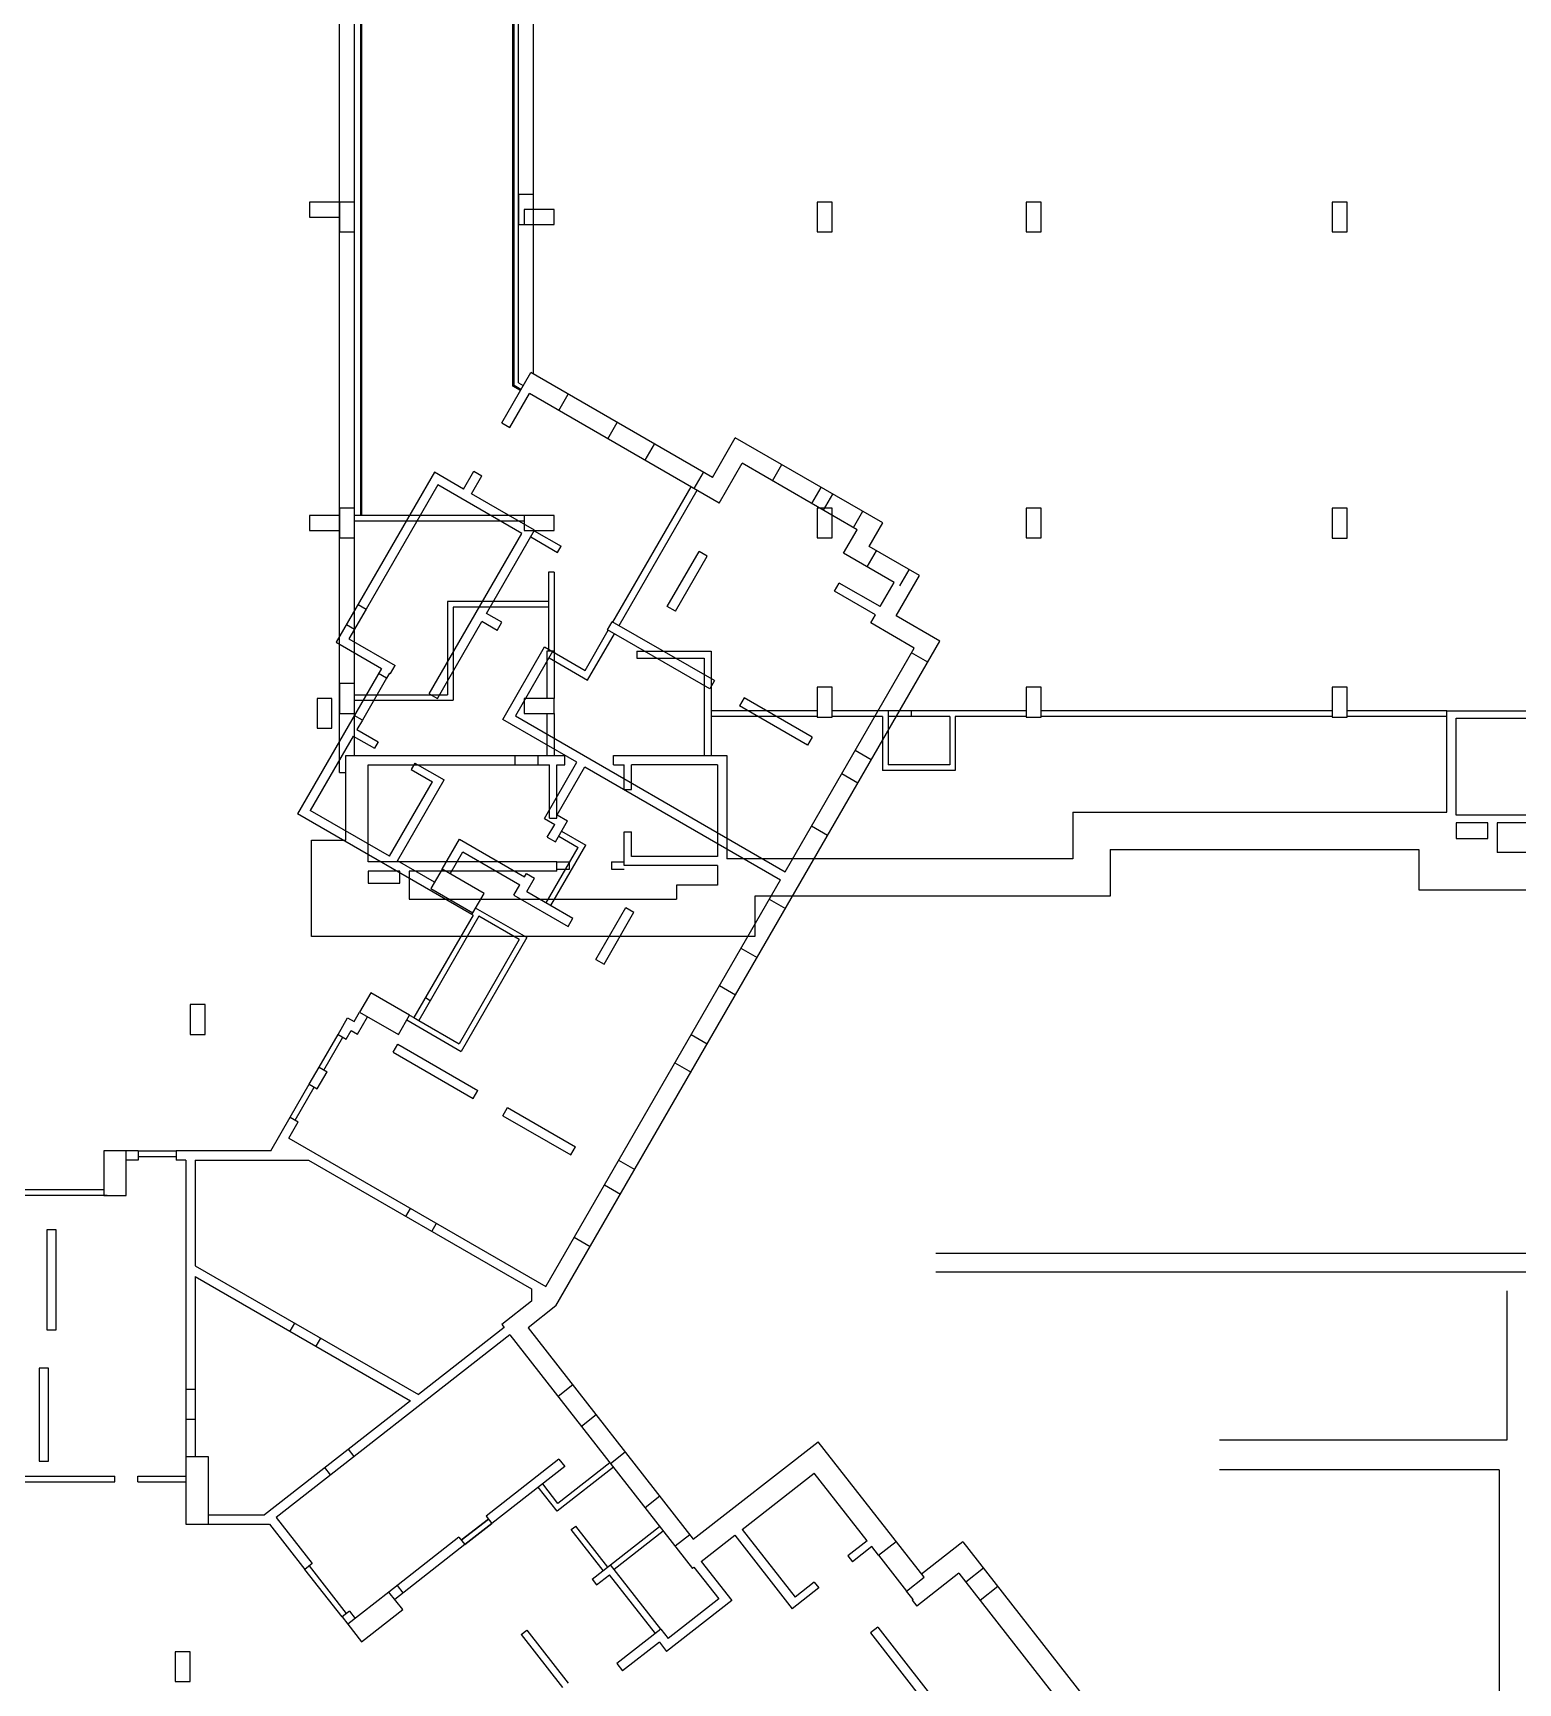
# Model space of a CAD drawing. Header units: metres. Extents: x -681087 to 1033303, y 74272 to 2630761.
# Drawn here: x 174675 to 214460, y 2375798 to 2420008 of the extents above; entities that cross this region are included whole.
import ezdxf

# ---------------------------------------------------------------- set-up
doc = ezdxf.new("R2010")
doc.units = ezdxf.units.M
for name, color, linetype in [('SKELETON_CLEAN', 7, 'Continuous'), ('SKELETON_ISOLATED', 1, 'Continuous'), ('SKELETON_ORIGINAL', 8, 'Continuous')]:
    doc.layers.add(name, color=color, linetype=linetype)

msp = doc.modelspace()

# ---------------------------------------------------------------- linework, layer by layer
at = {"layer": 'SKELETON_CLEAN'}
for p, q in [((182884, 2400198), (182884, 2435878)), ((187684, 2410634), (187684, 2420734)), ((188084, 2410865), (188084, 2420539)), ((188084, 2415678), (187684, 2415678)), ((187684, 2415678), (187684, 2414878)), ((188084, 2414878), (188084, 2415678)), ((182884, 2415478), (182084, 2415478)), ((182084, 2415478), (182084, 2415078)), ((183284, 2415478), (182884, 2415478)), ((182884, 2415278), (182884, 2415078)), ((183284, 2414678), (183284, 2415478)), ((188634, 2415278), (187834, 2415278)), ((187834, 2415278), (187834, 2414878)), ((188634, 2414878), (188634, 2415278)), ((196084, 2415478), (195684, 2415478)), ((195684, 2415478), (195684, 2414678)), ((196084, 2414678), (196084, 2415478)), ((201684, 2415478), (201284, 2415478)), ((201284, 2415478), (201284, 2414678)), ((201684, 2414678), (201684, 2415478)), ((209884, 2415478), (209484, 2415478)), ((209484, 2415478), (209484, 2414678)), ((209884, 2414678), (209884, 2415478)), ((182084, 2415078), (182884, 2415078)), ((187684, 2414878), (188084, 2414878)), ((187834, 2414878), (188634, 2414878)), ((182884, 2414678), (183284, 2414678)), ((195684, 2414678), (196084, 2414678)), ((201284, 2414678), (201684, 2414678)), ((209484, 2414678), (209884, 2414678)), ((187234, 2409565), (188009, 2410908)), ((192876, 2408098), (188009, 2410908)), ((187451, 2409440), (187976, 2410350)), ((187684, 2410634), (187809, 2410561)), ((193059, 2407415), (187976, 2410350)), ((187234, 2409565), (187451, 2409440)), ((192876, 2408098), (193491, 2409163)), ((197440, 2406883), (193491, 2409163)), ((185430, 2408240), (182800, 2403685)), ((186209, 2407790), (185430, 2408240)), ((186209, 2407790), (186484, 2408266)), ((186426, 2407665), (186701, 2408141)), ((186484, 2408266), (186701, 2408141)), ((193059, 2407415), (193674, 2408480)), ((196757, 2406700), (193674, 2408480)), ((185521, 2407899), (183601, 2404573)), ((187773, 2406599), (185521, 2407899)), ((183284, 2407278), (182884, 2407278)), ((183284, 2406478), (183284, 2407278)), ((188114, 2406690), (186426, 2407665)), ((196084, 2407278), (195684, 2407278)), ((195684, 2407278), (195684, 2406478)), ((196084, 2406478), (196084, 2407278)), ((201684, 2407278), (201284, 2407278)), ((201284, 2407278), (201284, 2406478)), ((201684, 2406478), (201684, 2407278)), ((209884, 2407275), (209484, 2407275)), ((209484, 2407275), (209484, 2406475)), ((209884, 2406475), (209884, 2407275)), ((182884, 2407078), (182084, 2407078)), ((182084, 2407078), (182084, 2406678)), ((187834, 2407078), (183284, 2407078)), ((188634, 2407078), (187834, 2407078)), ((187834, 2407078), (187834, 2406678)), ((188634, 2406678), (188634, 2407078)), ((197075, 2406251), (197440, 2406883)), ((182084, 2406678), (182884, 2406678)), ((182884, 2406478), (183284, 2406478)), ((185293, 2402303), (187773, 2406599)), ((186824, 2404456), (188114, 2406690)), ((187834, 2406678), (188634, 2406678)), ((188009, 2406508), (188728, 2406093)), ((188104, 2406673), (188823, 2406258)), ((195684, 2406478), (196084, 2406478)), ((196392, 2406068), (196757, 2406700)), ((201284, 2406478), (201684, 2406478)), ((209484, 2406475), (209884, 2406475)), ((188728, 2406093), (188823, 2406258)), ((191669, 2404638), (192524, 2406119)), ((191886, 2404513), (192741, 2405994)), ((192741, 2405994), (192524, 2406119)), ((197743, 2405288), (196392, 2406068)), ((198426, 2405471), (197075, 2406251)), ((188634, 2405558), (188484, 2405558)), ((188484, 2405558), (188484, 2403448)), ((188634, 2405558), (188634, 2403448)), ((197801, 2404388), (198426, 2405471)), ((196152, 2405052), (196277, 2405268)), ((197243, 2404422), (196152, 2405052)), ((197368, 2404638), (196277, 2405268)), ((197368, 2404638), (197743, 2405288)), ((183385, 2404698), (183601, 2404573)), ((185784, 2404778), (185784, 2402278)), ((188484, 2404778), (185784, 2404778)), ((188484, 2404628), (185934, 2404628)), ((185934, 2404628), (185934, 2402128)), ((191886, 2404513), (191669, 2404638)), ((183601, 2404573), (183141, 2403776)), ((185509, 2402178), (186699, 2404239)), ((187111, 2404002), (186699, 2404239)), ((187236, 2404218), (186824, 2404456)), ((187111, 2404002), (187236, 2404218)), ((190071, 2404019), (190196, 2404235)), ((192933, 2402655), (190196, 2404235)), ((197118, 2404205), (197243, 2404422)), ((198287, 2403530), (197118, 2404205)), ((198970, 2403713), (197801, 2404388)), ((183141, 2403776), (184380, 2403061)), ((188686, 2385900), (198970, 2403713)), ((189466, 2402931), (190088, 2404009)), ((189535, 2402671), (190253, 2403914)), ((192808, 2402439), (190071, 2404019)), ((182800, 2403685), (184012, 2402985)), ((187259, 2401618), (188379, 2403558)), ((188595, 2403433), (187600, 2401710)), ((188379, 2403558), (188595, 2403433)), ((188634, 2403448), (188444, 2403448)), ((188444, 2403448), (188444, 2402178)), ((188500, 2403269), (189535, 2402671)), ((188595, 2403433), (189466, 2402931)), ((188634, 2403448), (188634, 2402178)), ((190854, 2403448), (192844, 2403448)), ((190854, 2403448), (190854, 2403258)), ((190854, 2403258), (192654, 2403258)), ((192654, 2403258), (192654, 2400648)), ((192844, 2403448), (192844, 2400648)), ((194827, 2397537), (198287, 2403530)), ((184012, 2402985), (181762, 2399088)), ((184149, 2402721), (183932, 2402846)), ((184229, 2402860), (184149, 2402721)), ((184229, 2402860), (184255, 2402845)), ((184255, 2402845), (184380, 2403061)), ((183284, 2402578), (182884, 2402578)), ((182884, 2402578), (182884, 2401778)), ((183284, 2401778), (183284, 2402578)), ((184149, 2402721), (183499, 2401595)), ((192933, 2402655), (192808, 2402439)), ((196084, 2402478), (195684, 2402478)), ((195684, 2402478), (195684, 2401678)), ((196084, 2401678), (196084, 2402478)), ((201684, 2402478), (201284, 2402478)), ((201284, 2402478), (201284, 2401678)), ((201684, 2401678), (201684, 2402478)), ((209884, 2402478), (209484, 2402478)), ((209484, 2402478), (209484, 2401678)), ((209884, 2401678), (209884, 2402478)), ((182684, 2402178), (182284, 2402178)), ((182284, 2402178), (182284, 2401378)), ((182684, 2401378), (182684, 2402178)), ((183284, 2402278), (185784, 2402278)), ((183284, 2402128), (185934, 2402128)), ((185293, 2402303), (185509, 2402178)), ((188634, 2402178), (187834, 2402178)), ((187834, 2402178), (187834, 2401778)), ((188634, 2401778), (188634, 2402178)), ((193729, 2402195), (193604, 2401979)), ((195423, 2400929), (193604, 2401979)), ((195548, 2401145), (193729, 2402195)), ((182884, 2401778), (183284, 2401778)), ((183499, 2401595), (183282, 2401720)), ((183499, 2401595), (183354, 2401344)), ((189246, 2400471), (187259, 2401618)), ((187600, 2401710), (194827, 2397537)), ((187834, 2401778), (188634, 2401778)), ((188634, 2401778), (188634, 2400648)), ((195684, 2401678), (196084, 2401678)), ((197434, 2401698), (196084, 2401698)), ((197434, 2401698), (197434, 2400248)), ((197584, 2401848), (197584, 2401698)), ((197584, 2401698), (197584, 2400398)), ((199234, 2401698), (197584, 2401698)), ((199234, 2401698), (199234, 2400398)), ((201284, 2401698), (199384, 2401698)), ((199384, 2401698), (199384, 2400248)), ((201284, 2401678), (201684, 2401678)), ((209484, 2401678), (209884, 2401678)), ((212553, 2401848), (209884, 2401848)), ((212553, 2399128), (212553, 2401848)), ((212553, 2401848), (218073, 2401848)), ((212803, 2399048), (212803, 2401648)), ((212803, 2401648), (217663, 2401648)), ((183254, 2401171), (182104, 2399179)), ((182284, 2401378), (182684, 2401378)), ((183254, 2401171), (183821, 2400844)), ((183354, 2401344), (183921, 2401017)), ((195548, 2401145), (195423, 2400929)), ((183053, 2400648), (188923, 2400648)), ((183053, 2398378), (183053, 2400648)), ((183921, 2401017), (183821, 2400844)), ((188923, 2400398), (188923, 2400648)), ((190223, 2400398), (190223, 2400648)), ((190223, 2400648), (193263, 2400648)), ((193263, 2400648), (193263, 2397878)), ((182884, 2400198), (183053, 2400198)), ((183653, 2397798), (183653, 2400398)), ((183653, 2400398), (188513, 2400398)), ((184908, 2400447), (184808, 2400274)), ((184808, 2400274), (185375, 2399946)), ((184908, 2400447), (185692, 2399994)), ((188376, 2398964), (189246, 2400471)), ((188513, 2398968), (188513, 2400398)), ((188713, 2398968), (188713, 2400398)), ((188713, 2400398), (188923, 2400398)), ((188718, 2399056), (189463, 2400346)), ((189463, 2400346), (194702, 2397321)), ((190223, 2400398), (190513, 2400398)), ((190513, 2399743), (190513, 2400398)), ((190713, 2399743), (190713, 2400398)), ((193013, 2400398), (190713, 2400398)), ((193013, 2400398), (193013, 2397948)), ((199384, 2400248), (197434, 2400248)), ((199234, 2400398), (197584, 2400398)), ((184225, 2397954), (185375, 2399946)), ((184442, 2397829), (185692, 2399994)), ((190513, 2399743), (190713, 2399743)), ((186434, 2396390), (181762, 2399088)), ((184225, 2397954), (182104, 2399179)), ((188376, 2398964), (188653, 2398804)), ((188513, 2398968), (188713, 2398968)), ((188670, 2398333), (188995, 2398896)), ((188718, 2399056), (188995, 2398896)), ((202533, 2399128), (212553, 2399128)), ((202533, 2399128), (202533, 2397878)), ((217863, 2399048), (212803, 2399048)), ((212803, 2398848), (212803, 2398428)), ((213653, 2398848), (212803, 2398848)), ((213653, 2398428), (213653, 2398848)), ((213903, 2398848), (213903, 2398048)), ((217863, 2398848), (213903, 2398848)), ((185633, 2397603), (186098, 2398409)), ((186098, 2398409), (187843, 2397401)), ((188453, 2398458), (188653, 2398804)), ((188453, 2398458), (188670, 2398333)), ((188760, 2398488), (189280, 2398188)), ((188835, 2398618), (189485, 2398243)), ((190513, 2397698), (190513, 2398603)), ((190513, 2398603), (190713, 2398603)), ((190713, 2397948), (190713, 2398603)), ((212803, 2398428), (213653, 2398428)), ((182133, 2398378), (183053, 2398378)), ((182133, 2395798), (182133, 2398378)), ((185850, 2397478), (186190, 2398067)), ((186190, 2398067), (187718, 2397185)), ((188422, 2396703), (189280, 2398188)), ((188552, 2396628), (189485, 2398243)), ((193013, 2397948), (190713, 2397948)), ((203533, 2398128), (203533, 2396878)), ((203533, 2398128), (211803, 2398128)), ((211803, 2398128), (211803, 2397048)), ((221063, 2398048), (213903, 2398048)), ((188713, 2397798), (183653, 2397798)), ((183653, 2397548), (183653, 2397228)), ((184503, 2397548), (183653, 2397548)), ((185433, 2397257), (184442, 2397829)), ((184503, 2397228), (184503, 2397548)), ((184753, 2397548), (184753, 2396798)), ((188713, 2397548), (184753, 2397548)), ((185633, 2397603), (185333, 2397084)), ((186759, 2396953), (185633, 2397603)), ((188713, 2397798), (189053, 2397798)), ((188713, 2397548), (188713, 2397798)), ((188713, 2397608), (189053, 2397608)), ((189053, 2397608), (189053, 2397798)), ((190173, 2397798), (190513, 2397798)), ((190173, 2397798), (190173, 2397608)), ((190173, 2397608), (190513, 2397608)), ((193013, 2397698), (190513, 2397698)), ((193013, 2397698), (193013, 2397178)), ((202533, 2397878), (193263, 2397878)), ((183653, 2397228), (184503, 2397228)), ((185333, 2397084), (186459, 2396434)), ((187561, 2396912), (187718, 2397185)), ((187843, 2397401), (187893, 2397488)), ((187893, 2397488), (188110, 2397363)), ((187902, 2397003), (188110, 2397363)), ((188412, 2386426), (194702, 2397321)), ((191913, 2397178), (191913, 2396798)), ((193013, 2397178), (191913, 2397178)), ((184753, 2396798), (191913, 2396798)), ((186459, 2396434), (186759, 2396953)), ((187561, 2396912), (189016, 2396072)), ((187902, 2397003), (189141, 2396288)), ((194013, 2396878), (194013, 2395798)), ((203533, 2396878), (194013, 2396878)), ((211803, 2397048), (222063, 2397048)), ((186465, 2396373), (184880, 2393627)), ((186619, 2396341), (185009, 2393552)), ((186434, 2396390), (186459, 2396434)), ((186465, 2396373), (186434, 2396390)), ((187907, 2395771), (186534, 2396563)), ((187702, 2395716), (186619, 2396341)), ((189016, 2396072), (189141, 2396288)), ((189758, 2395187), (190558, 2396573)), ((189975, 2395062), (190775, 2396448)), ((190558, 2396573), (190775, 2396448)), ((194013, 2395798), (182133, 2395798)), ((187907, 2395771), (186147, 2392723)), ((187702, 2395716), (186092, 2392927)), ((189758, 2395187), (189975, 2395062)), ((179284, 2393978), (178884, 2393978)), ((178884, 2393978), (178884, 2393178)), ((179284, 2393178), (179284, 2393978)), ((183723, 2394295), (183423, 2393775)), ((184763, 2393695), (183723, 2394295)), ((182848, 2393178), (183105, 2393624)), ((183105, 2393624), (183278, 2393524)), ((183278, 2393524), (183423, 2393775)), ((183370, 2393183), (183640, 2393650)), ((183423, 2393775), (184463, 2393175)), ((184463, 2393175), (184763, 2393695)), ((184688, 2393565), (186147, 2392723)), ((184763, 2393695), (184880, 2393627)), ((184880, 2393627), (185010, 2393552)), ((185010, 2393552), (186092, 2392927)), ((178884, 2393178), (179284, 2393178)), ((182338, 2392295), (182848, 2393178)), ((182848, 2393178), (183064, 2393053)), ((183064, 2393053), (183197, 2393283)), ((183197, 2393283), (183370, 2393183)), ((184320, 2392698), (184445, 2392914)), ((184320, 2392698), (186468, 2391458)), ((184445, 2392914), (186593, 2391674)), ((182075, 2391840), (182338, 2392295)), ((182338, 2392295), (182554, 2392170)), ((181565, 2390957), (182075, 2391840)), ((182075, 2391840), (182292, 2391715)), ((182292, 2391715), (182554, 2392170)), ((186468, 2391458), (186593, 2391674)), ((181046, 2390058), (181565, 2390957)), ((181565, 2390957), (181782, 2390832)), ((187264, 2390998), (187389, 2391214)), ((187264, 2390998), (189083, 2389948)), ((187389, 2391214), (189208, 2390164)), ((181532, 2390399), (181782, 2390832)), ((177173, 2390058), (176573, 2390058)), ((176573, 2390058), (176573, 2388858)), ((177173, 2388858), (177173, 2390058)), ((177488, 2390058), (177173, 2390058)), ((177488, 2390058), (178508, 2390058)), ((177488, 2390058), (177488, 2389808)), ((181046, 2390058), (178508, 2390058)), ((178508, 2390058), (178508, 2389808)), ((181532, 2390399), (188412, 2386426)), ((189083, 2389948), (189208, 2390164)), ((177488, 2389808), (177173, 2389808)), ((178773, 2389808), (178508, 2389808)), ((178773, 2389808), (178773, 2381858)), ((179023, 2389808), (179023, 2386980)), ((179023, 2389808), (182056, 2389808)), ((182056, 2389808), (188034, 2386356)), ((176658, 2388858), (171253, 2388858)), ((176573, 2388858), (177173, 2388858)), ((175298, 2387938), (175048, 2387938)), ((175048, 2387938), (175048, 2385258)), ((175298, 2385258), (175298, 2387938)), ((179023, 2386980), (185001, 2383529)), ((229402, 2387304), (198860, 2387304)), ((179023, 2386692), (179023, 2381858)), ((179023, 2386692), (184788, 2383363)), ((222460, 2386804), (198860, 2386804)), ((188034, 2386025), (187237, 2385402)), ((188034, 2386356), (188034, 2386025)), ((214160, 2386304), (214160, 2382307)), ((188686, 2385900), (187939, 2385316)), ((175048, 2385258), (175298, 2385258)), ((187452, 2385127), (181191, 2380235)), ((187298, 2385324), (185001, 2383529)), ((187237, 2385402), (187298, 2385324)), ((187452, 2385127), (192341, 2378870)), ((187939, 2385316), (192365, 2379650)), ((175088, 2384238), (174838, 2384238)), ((174838, 2384238), (174838, 2381738)), ((175088, 2381738), (175088, 2384238)), ((184788, 2383363), (180878, 2380308)), ((192365, 2379650), (195710, 2382264)), ((198548, 2378631), (195710, 2382264)), ((214160, 2382307), (206460, 2382307)), ((174838, 2381738), (175088, 2381738)), ((179373, 2381858), (178773, 2381858)), ((178773, 2381858), (178773, 2380058)), ((179373, 2380058), (179373, 2381858)), ((188767, 2381795), (186813, 2380268)), ((188921, 2381598), (186967, 2380071)), ((190130, 2381699), (188739, 2380612)), ((188767, 2381795), (188921, 2381598)), ((173323, 2381338), (176863, 2381338)), ((173323, 2381188), (176863, 2381188)), ((176863, 2381188), (176863, 2381338)), ((177483, 2381188), (177483, 2381338)), ((177483, 2381338), (178773, 2381338)), ((177483, 2381188), (178773, 2381188)), ((190223, 2381581), (188714, 2380402)), ((193676, 2379913), (195607, 2381422)), ((197023, 2379609), (195607, 2381422)), ((213960, 2381507), (206460, 2381507)), ((213960, 2381507), (213960, 2374354)), ((188714, 2380402), (188212, 2381044)), ((188739, 2380612), (188330, 2381136)), ((179373, 2380308), (180878, 2380308)), ((186813, 2380268), (186967, 2380071)), ((178773, 2380058), (179373, 2380058)), ((178773, 2380058), (181013, 2380058)), ((181013, 2380058), (181961, 2378844)), ((181191, 2380235), (182158, 2378998)), ((186967, 2380071), (186242, 2379505)), ((189095, 2379913), (189214, 2380005)), ((189954, 2378814), (189095, 2379913)), ((190072, 2378906), (189214, 2380005)), ((190151, 2378968), (191463, 2379993)), ((193676, 2379913), (195092, 2378101)), ((186088, 2379702), (184212, 2378236)), ((186242, 2379505), (184366, 2378039)), ((186088, 2379702), (186242, 2379505)), ((192577, 2379054), (193479, 2379759)), ((193479, 2379759), (195018, 2377789)), ((197023, 2379609), (196507, 2379206)), ((197146, 2379452), (196630, 2379048)), ((197325, 2379223), (197146, 2379452)), ((197325, 2379223), (197797, 2379593)), ((199584, 2379580), (198481, 2378718)), ((199584, 2379580), (203253, 2374883)), ((182158, 2378998), (181961, 2378844)), ((189655, 2378580), (190151, 2378968)), ((191499, 2377242), (190151, 2378968)), ((192577, 2379054), (193396, 2378006)), ((196507, 2379206), (196630, 2379048)), ((197325, 2379223), (198076, 2378262)), ((182958, 2377567), (181961, 2378844)), ((189655, 2378580), (189772, 2378430)), ((189772, 2378430), (190118, 2378701)), ((191350, 2377125), (190118, 2378701)), ((192341, 2378870), (192380, 2378901)), ((192380, 2378901), (193045, 2378050)), ((195608, 2378504), (195092, 2378101)), ((195608, 2378504), (195731, 2378347)), ((198076, 2378262), (198548, 2378631)), ((199481, 2378738), (198354, 2377857)), ((199481, 2378738), (199665, 2378501)), ((200138, 2378871), (199665, 2378501)), ((199665, 2378501), (200047, 2378013)), ((184212, 2378236), (183109, 2377374)), ((184582, 2377764), (184212, 2378236)), ((193045, 2378050), (191693, 2376994)), ((195731, 2378347), (195018, 2377789)), ((198254, 2378033), (198076, 2378262)), ((200520, 2378382), (200047, 2378013)), ((183155, 2377721), (182958, 2377567)), ((183155, 2377721), (183306, 2377528)), ((183479, 2376902), (184582, 2377764)), ((193396, 2378006), (191650, 2376643)), ((198254, 2378033), (198231, 2378015)), ((198231, 2378015), (198354, 2377857)), ((200047, 2378013), (202411, 2374987)), ((182958, 2377567), (183109, 2377374)), ((183109, 2377374), (183479, 2376902)), ((187756, 2377096), (187905, 2377213)), ((187905, 2377213), (189010, 2375798)), ((191499, 2377242), (190317, 2376318)), ((191499, 2377242), (191693, 2376994)), ((197309, 2377294), (197112, 2377141)), ((197309, 2377294), (200362, 2373386)), ((187756, 2377096), (188861, 2375682)), ((191456, 2376891), (190471, 2376121)), ((191456, 2376891), (191650, 2376643)), ((197112, 2377141), (198608, 2375226)), ((178884, 2376638), (178484, 2376638)), ((178484, 2376638), (178484, 2375838)), ((178884, 2375838), (178884, 2376638)), ((190317, 2376318), (190471, 2376121)), ((178484, 2375838), (178884, 2375838))]:
    msp.add_line(p, q, dxfattribs=at)
at = {"layer": 'SKELETON_ISOLATED'}
for p, q in [((183284, 2400648), (183284, 2435878)), ((183469, 2407078), (183469, 2432278)), ((187549, 2410556), (187549, 2422981)), ((187734, 2410432), (187534, 2410547)), ((187749, 2410457), (187564, 2410564)), ((188764, 2409895), (189014, 2410328)), ((190080, 2409135), (190330, 2409568)), ((191072, 2408562), (191322, 2408995)), ((192388, 2407802), (192638, 2408235)), ((194488, 2408010), (194738, 2408443)), ((190213, 2404225), (192306, 2407850)), ((190378, 2404130), (192470, 2407755)), ((195545, 2407400), (195795, 2407833)), ((195857, 2407220), (196107, 2407653)), ((182884, 2406978), (182884, 2406778)), ((187834, 2406928), (183284, 2406928)), ((196653, 2406760), (196903, 2407193)), ((197020, 2405705), (197270, 2406138)), ((197903, 2405195), (198153, 2405628)), ((183075, 2404161), (183291, 2404036)), ((198645, 2403150), (198212, 2403400)), ((188444, 2401778), (188444, 2400648)), ((195684, 2401848), (192844, 2401848)), ((195684, 2401698), (192844, 2401698)), ((201284, 2401848), (196084, 2401848)), ((198204, 2401848), (198204, 2401698)), ((209484, 2401848), (201684, 2401848)), ((209484, 2401698), (201684, 2401698)), ((212553, 2401698), (209884, 2401698)), ((187593, 2400398), (187593, 2400648)), ((188213, 2400398), (188213, 2400648)), ((197135, 2400535), (196702, 2400785)), ((196775, 2399911), (196342, 2400161)), ((195965, 2398508), (195532, 2398758)), ((194402, 2396801), (194835, 2396551)), ((193642, 2395485), (194075, 2395235)), ((193067, 2394489), (193500, 2394239)), ((185190, 2394164), (185320, 2394089)), ((182468, 2392220), (182978, 2393103)), ((192307, 2393173), (192740, 2392923)), ((191872, 2392419), (192305, 2392169)), ((181695, 2390882), (182205, 2391765)), ((177488, 2389908), (178508, 2389908)), ((190362, 2389804), (190795, 2389554)), ((189982, 2389146), (190415, 2388896)), ((176573, 2389008), (171253, 2389008)), ((184667, 2388300), (184792, 2388516)), ((185360, 2387900), (185485, 2388116)), ((189172, 2387743), (189605, 2387493)), ((181566, 2385223), (181691, 2385440)), ((182259, 2384823), (182384, 2385040)), ((179023, 2383663), (178773, 2383663)), ((189136, 2383784), (188742, 2383476)), ((189764, 2382980), (189370, 2382672)), ((179023, 2382863), (178773, 2382863)), ((183280, 2381867), (183126, 2382064)), ((190543, 2381983), (190149, 2381675)), ((182649, 2381374), (182495, 2381571)), ((191466, 2380801), (191072, 2380493)), ((186874, 2380189), (186149, 2379623)), ((190244, 2378849), (191556, 2379874)), ((192273, 2379769), (191879, 2379461)), ((183077, 2377660), (182079, 2378936)), ((184433, 2378409), (184587, 2378212))]:
    msp.add_line(p, q, dxfattribs=at)
at = {"layer": 'SKELETON_ORIGINAL'}
for p, q in [((182884, 2400198), (182884, 2435878)), ((183284, 2400648), (183284, 2435878)), ((183454, 2407078), (183454, 2432278)), ((183484, 2407078), (183484, 2432278)), ((187534, 2410547), (187534, 2423000)), ((187564, 2410564), (187564, 2422962)), ((187684, 2410634), (187684, 2420734)), ((188084, 2410865), (188084, 2420539)), ((188084, 2415678), (187684, 2415678)), ((187684, 2415678), (187684, 2414878)), ((188084, 2414878), (188084, 2415678)), ((182884, 2415478), (182084, 2415478)), ((182084, 2415478), (182084, 2415078)), ((182884, 2415078), (182884, 2415478)), ((183284, 2415478), (182884, 2415478)), ((182884, 2415478), (182884, 2414678)), ((183284, 2414678), (183284, 2415478)), ((188634, 2415278), (187834, 2415278)), ((187834, 2415278), (187834, 2414878)), ((188634, 2414878), (188634, 2415278)), ((196084, 2415478), (195684, 2415478)), ((195684, 2415478), (195684, 2414678)), ((196084, 2414678), (196084, 2415478)), ((201684, 2415478), (201284, 2415478)), ((201284, 2415478), (201284, 2414678)), ((201684, 2414678), (201684, 2415478)), ((209884, 2415478), (209484, 2415478)), ((209484, 2415478), (209484, 2414678)), ((209884, 2414678), (209884, 2415478)), ((182084, 2415078), (182884, 2415078)), ((187684, 2414878), (188084, 2414878)), ((187834, 2414878), (188634, 2414878)), ((182884, 2414678), (183284, 2414678)), ((195684, 2414678), (196084, 2414678)), ((201284, 2414678), (201684, 2414678)), ((209484, 2414678), (209884, 2414678)), ((187234, 2409565), (188009, 2410908)), ((192876, 2408098), (188009, 2410908)), ((187451, 2409440), (187976, 2410350)), ((187734, 2410432), (187534, 2410547)), ((187749, 2410457), (187564, 2410564)), ((187684, 2410634), (187809, 2410561)), ((193059, 2407415), (187976, 2410350)), ((188764, 2409895), (189014, 2410328)), ((187234, 2409565), (187451, 2409440)), ((190080, 2409135), (190330, 2409568)), ((191072, 2408562), (191322, 2408995)), ((192876, 2408098), (193491, 2409163)), ((197440, 2406883), (193491, 2409163)), ((185430, 2408240), (182800, 2403685)), ((186209, 2407790), (185430, 2408240)), ((186209, 2407790), (186484, 2408266)), ((186426, 2407665), (186701, 2408141)), ((186484, 2408266), (186701, 2408141)), ((192388, 2407802), (192638, 2408235)), ((193059, 2407415), (193674, 2408480)), ((196757, 2406700), (193674, 2408480)), ((194488, 2408010), (194738, 2408443)), ((185521, 2407899), (183601, 2404573)), ((187773, 2406599), (185521, 2407899)), ((190213, 2404225), (192306, 2407850)), ((190378, 2404130), (192470, 2407755)), ((195545, 2407400), (195795, 2407833)), ((183284, 2407278), (182884, 2407278)), ((182884, 2407278), (182884, 2406478)), ((183284, 2406478), (183284, 2407278)), ((188114, 2406690), (186426, 2407665)), ((196084, 2407278), (195684, 2407278)), ((195684, 2407278), (195684, 2406478)), ((195857, 2407220), (196107, 2407653)), ((196084, 2406478), (196084, 2407278)), ((201684, 2407278), (201284, 2407278)), ((201284, 2407278), (201284, 2406478)), ((201684, 2406478), (201684, 2407278)), ((209884, 2407275), (209484, 2407275)), ((209484, 2407275), (209484, 2406475)), ((209884, 2406475), (209884, 2407275)), ((182884, 2407078), (182084, 2407078)), ((182084, 2407078), (182084, 2406678)), ((182884, 2406678), (182884, 2407078)), ((187834, 2407078), (183284, 2407078)), ((187834, 2406928), (183284, 2406928)), ((188634, 2407078), (187834, 2407078)), ((187834, 2407078), (187834, 2406678)), ((188634, 2406678), (188634, 2407078)), ((196653, 2406760), (196903, 2407193)), ((197075, 2406251), (197440, 2406883)), ((182084, 2406678), (182884, 2406678)), ((182884, 2406478), (183284, 2406478)), ((185293, 2402303), (187773, 2406599)), ((186824, 2404456), (188114, 2406690)), ((187834, 2406678), (188634, 2406678)), ((188009, 2406508), (188728, 2406093)), ((188104, 2406673), (188823, 2406258)), ((195684, 2406478), (196084, 2406478)), ((196392, 2406068), (196757, 2406700)), ((201284, 2406478), (201684, 2406478)), ((209484, 2406475), (209884, 2406475)), ((188728, 2406093), (188823, 2406258)), ((191669, 2404638), (192524, 2406119)), ((191886, 2404513), (192741, 2405994)), ((192741, 2405994), (192524, 2406119)), ((197743, 2405288), (196392, 2406068)), ((197020, 2405705), (197270, 2406138)), ((198426, 2405471), (197075, 2406251)), ((188634, 2405558), (188484, 2405558)), ((188484, 2405558), (188484, 2403448)), ((188634, 2405558), (188634, 2403448)), ((197801, 2404388), (198426, 2405471)), ((197903, 2405195), (198153, 2405628)), ((196152, 2405052), (196277, 2405268)), ((197243, 2404422), (196152, 2405052)), ((197368, 2404638), (196277, 2405268)), ((197368, 2404638), (197743, 2405288)), ((183385, 2404698), (183601, 2404573)), ((185784, 2404778), (185784, 2402278)), ((188484, 2404778), (185784, 2404778)), ((188484, 2404628), (185934, 2404628)), ((185934, 2404628), (185934, 2402128)), ((191886, 2404513), (191669, 2404638)), ((183075, 2404161), (183291, 2404036)), ((183601, 2404573), (183141, 2403776)), ((185509, 2402178), (186699, 2404239)), ((187111, 2404002), (186699, 2404239)), ((187236, 2404218), (186824, 2404456)), ((187111, 2404002), (187236, 2404218)), ((190071, 2404019), (190196, 2404235)), ((192933, 2402655), (190196, 2404235)), ((197118, 2404205), (197243, 2404422)), ((198287, 2403530), (197118, 2404205)), ((198970, 2403713), (197801, 2404388)), ((183141, 2403776), (184380, 2403061)), ((188686, 2385900), (198970, 2403713)), ((189466, 2402931), (190088, 2404009)), ((189535, 2402671), (190253, 2403914)), ((192808, 2402439), (190071, 2404019)), ((182800, 2403685), (184012, 2402985)), ((187259, 2401618), (188379, 2403558)), ((188595, 2403433), (187600, 2401710)), ((188379, 2403558), (188595, 2403433)), ((188634, 2403448), (188444, 2403448)), ((188444, 2403448), (188444, 2402178)), ((188500, 2403269), (189535, 2402671)), ((188595, 2403433), (189466, 2402931)), ((188634, 2403448), (188634, 2402178)), ((190854, 2403448), (192844, 2403448)), ((190854, 2403448), (190854, 2403258)), ((190854, 2403258), (192654, 2403258)), ((192654, 2403258), (192654, 2400648)), ((192844, 2403448), (192844, 2400648)), ((194827, 2397537), (198287, 2403530)), ((198645, 2403150), (198212, 2403400)), ((184012, 2402985), (181762, 2399088)), ((184149, 2402721), (183932, 2402846)), ((184229, 2402860), (184149, 2402721)), ((184229, 2402860), (184255, 2402845)), ((184255, 2402845), (184380, 2403061)), ((183284, 2402578), (182884, 2402578)), ((182884, 2402578), (182884, 2401778)), ((183284, 2401778), (183284, 2402578)), ((184149, 2402721), (183499, 2401595)), ((192933, 2402655), (192808, 2402439)), ((196084, 2402478), (195684, 2402478)), ((195684, 2402478), (195684, 2401678)), ((196084, 2401678), (196084, 2402478)), ((201684, 2402478), (201284, 2402478)), ((201284, 2402478), (201284, 2401678)), ((201684, 2401678), (201684, 2402478)), ((209884, 2402478), (209484, 2402478)), ((209484, 2402478), (209484, 2401678)), ((209884, 2401678), (209884, 2402478)), ((182684, 2402178), (182284, 2402178)), ((182284, 2402178), (182284, 2401378)), ((182684, 2401378), (182684, 2402178)), ((183284, 2402278), (185784, 2402278)), ((183284, 2402128), (185934, 2402128)), ((185293, 2402303), (185509, 2402178)), ((188634, 2402178), (187834, 2402178)), ((187834, 2402178), (187834, 2401778)), ((188634, 2401778), (188634, 2402178)), ((193729, 2402195), (193604, 2401979)), ((195423, 2400929), (193604, 2401979)), ((195548, 2401145), (193729, 2402195)), ((182884, 2401778), (183284, 2401778)), ((183499, 2401595), (183282, 2401720)), ((183499, 2401595), (183354, 2401344)), ((189246, 2400471), (187259, 2401618)), ((187600, 2401710), (194827, 2397537)), ((187834, 2401778), (188634, 2401778)), ((188444, 2401778), (188444, 2400648)), ((188634, 2401778), (188634, 2400648)), ((195684, 2401848), (192844, 2401848)), ((195684, 2401698), (192844, 2401698)), ((195684, 2401678), (196084, 2401678)), ((201284, 2401848), (196084, 2401848)), ((197434, 2401698), (196084, 2401698)), ((197434, 2401698), (197434, 2400248)), ((197584, 2401848), (197584, 2401698)), ((197584, 2401698), (197584, 2400398)), ((199234, 2401698), (197584, 2401698)), ((198204, 2401848), (198204, 2401698)), ((199234, 2401698), (199234, 2400398)), ((201284, 2401698), (199384, 2401698)), ((199384, 2401698), (199384, 2400248)), ((201284, 2401678), (201684, 2401678)), ((209484, 2401848), (201684, 2401848)), ((209484, 2401698), (201684, 2401698)), ((209484, 2401678), (209884, 2401678)), ((212553, 2401848), (209884, 2401848)), ((212553, 2401698), (209884, 2401698)), ((212553, 2399128), (212553, 2401848)), ((212553, 2401848), (218073, 2401848)), ((212803, 2399048), (212803, 2401648)), ((212803, 2401648), (217663, 2401648)), ((183254, 2401171), (182104, 2399179)), ((182284, 2401378), (182684, 2401378)), ((183254, 2401171), (183821, 2400844)), ((183354, 2401344), (183921, 2401017)), ((195548, 2401145), (195423, 2400929)), ((183053, 2400648), (188923, 2400648)), ((183053, 2398378), (183053, 2400648)), ((183921, 2401017), (183821, 2400844)), ((187593, 2400398), (187593, 2400648)), ((188213, 2400398), (188213, 2400648)), ((188923, 2400398), (188923, 2400648)), ((190223, 2400398), (190223, 2400648)), ((190223, 2400648), (193263, 2400648)), ((193263, 2400648), (193263, 2397878)), ((197135, 2400535), (196702, 2400785)), ((182884, 2400198), (183053, 2400198)), ((183653, 2397798), (183653, 2400398)), ((183653, 2400398), (188513, 2400398)), ((184908, 2400447), (184808, 2400274)), ((184808, 2400274), (185375, 2399946)), ((184908, 2400447), (185692, 2399994)), ((188376, 2398964), (189246, 2400471)), ((188513, 2398968), (188513, 2400398)), ((188713, 2398968), (188713, 2400398)), ((188713, 2400398), (188923, 2400398)), ((188718, 2399056), (189463, 2400346)), ((189463, 2400346), (194702, 2397321)), ((190223, 2400398), (190513, 2400398)), ((190513, 2399743), (190513, 2400398)), ((190713, 2399743), (190713, 2400398)), ((193013, 2400398), (190713, 2400398)), ((193013, 2400398), (193013, 2397948)), ((196775, 2399911), (196342, 2400161)), ((199384, 2400248), (197434, 2400248)), ((199234, 2400398), (197584, 2400398)), ((184225, 2397954), (185375, 2399946)), ((184442, 2397829), (185692, 2399994)), ((190513, 2399743), (190713, 2399743)), ((186434, 2396390), (181762, 2399088)), ((184225, 2397954), (182104, 2399179)), ((188376, 2398964), (188653, 2398804)), ((188513, 2398968), (188713, 2398968)), ((188670, 2398333), (188995, 2398896)), ((188718, 2399056), (188995, 2398896)), ((202533, 2399128), (212553, 2399128)), ((202533, 2399128), (202533, 2397878)), ((217863, 2399048), (212803, 2399048)), ((212803, 2398848), (212803, 2398428)), ((213653, 2398848), (212803, 2398848)), ((213653, 2398428), (213653, 2398848)), ((213903, 2398848), (213903, 2398048)), ((217863, 2398848), (213903, 2398848)), ((185633, 2397603), (186098, 2398409)), ((186098, 2398409), (187843, 2397401)), ((188453, 2398458), (188653, 2398804)), ((188453, 2398458), (188670, 2398333)), ((188760, 2398488), (189280, 2398188)), ((188835, 2398618), (189485, 2398243)), ((190513, 2397698), (190513, 2398603)), ((190513, 2398603), (190713, 2398603)), ((190713, 2397948), (190713, 2398603)), ((195965, 2398508), (195532, 2398758)), ((212803, 2398428), (213653, 2398428)), ((182133, 2398378), (183053, 2398378)), ((182133, 2395798), (182133, 2398378)), ((185850, 2397478), (186190, 2398067)), ((186190, 2398067), (187718, 2397185)), ((188422, 2396703), (189280, 2398188)), ((188552, 2396628), (189485, 2398243)), ((193013, 2397948), (190713, 2397948)), ((203533, 2398128), (203533, 2396878)), ((203533, 2398128), (211803, 2398128)), ((211803, 2398128), (211803, 2397048)), ((221063, 2398048), (213903, 2398048)), ((188713, 2397798), (183653, 2397798)), ((183653, 2397548), (183653, 2397228)), ((184503, 2397548), (183653, 2397548)), ((185433, 2397257), (184442, 2397829)), ((184503, 2397228), (184503, 2397548)), ((184753, 2397548), (184753, 2396798)), ((188713, 2397548), (184753, 2397548)), ((184753, 2397548), (184753, 2396798)), ((185633, 2397603), (185333, 2397084)), ((185633, 2397603), (185333, 2397084)), ((186759, 2396953), (185633, 2397603)), ((186759, 2396953), (185633, 2397603)), ((188713, 2397798), (189053, 2397798)), ((188713, 2397548), (188713, 2397798)), ((188713, 2397608), (189053, 2397608)), ((189053, 2397608), (189053, 2397798)), ((190173, 2397798), (190513, 2397798)), ((190173, 2397798), (190173, 2397608)), ((190173, 2397608), (190513, 2397608)), ((193013, 2397698), (190513, 2397698)), ((193013, 2397698), (193013, 2397178)), ((202533, 2397878), (193263, 2397878)), ((183653, 2397228), (184503, 2397228)), ((185333, 2397084), (186459, 2396434)), ((185333, 2397084), (186459, 2396434)), ((187561, 2396912), (187718, 2397185)), ((187843, 2397401), (187893, 2397488)), ((187893, 2397488), (188110, 2397363)), ((187902, 2397003), (188110, 2397363)), ((188412, 2386426), (194702, 2397321)), ((191913, 2397178), (191913, 2396798)), ((193013, 2397178), (191913, 2397178)), ((191913, 2397178), (191913, 2396798)), ((184753, 2396798), (191913, 2396798)), ((186459, 2396434), (186759, 2396953)), ((186459, 2396434), (186759, 2396953)), ((187561, 2396912), (189016, 2396072)), ((187902, 2397003), (189141, 2396288)), ((194013, 2396878), (194013, 2395798)), ((203533, 2396878), (194013, 2396878)), ((194402, 2396801), (194835, 2396551)), ((211803, 2397048), (222063, 2397048)), ((186465, 2396373), (184880, 2393627)), ((186619, 2396341), (185009, 2393552)), ((186434, 2396390), (186459, 2396434)), ((186465, 2396373), (186434, 2396390)), ((187907, 2395771), (186534, 2396563)), ((187702, 2395716), (186619, 2396341)), ((189016, 2396072), (189141, 2396288)), ((189758, 2395187), (190558, 2396573)), ((189975, 2395062), (190775, 2396448)), ((190558, 2396573), (190775, 2396448)), ((194013, 2395798), (182133, 2395798)), ((187907, 2395771), (186147, 2392723)), ((187702, 2395716), (186092, 2392927)), ((193642, 2395485), (194075, 2395235)), ((189758, 2395187), (189975, 2395062)), ((193067, 2394489), (193500, 2394239)), ((179284, 2393978), (178884, 2393978)), ((178884, 2393978), (178884, 2393178)), ((179284, 2393178), (179284, 2393978)), ((183723, 2394295), (183423, 2393775)), ((183723, 2394295), (183423, 2393775)), ((184763, 2393695), (183723, 2394295)), ((184763, 2393695), (183723, 2394295)), ((185190, 2394164), (185320, 2394089)), ((182848, 2393178), (183105, 2393624)), ((183105, 2393624), (183278, 2393524)), ((183278, 2393524), (183423, 2393775)), ((183370, 2393183), (183640, 2393650)), ((183423, 2393775), (184463, 2393175)), ((183423, 2393775), (184463, 2393175)), ((184463, 2393175), (184763, 2393695)), ((184463, 2393175), (184763, 2393695)), ((184688, 2393565), (186147, 2392723)), ((184763, 2393695), (184880, 2393627)), ((184880, 2393627), (185010, 2393552)), ((185010, 2393552), (186092, 2392927)), ((178884, 2393178), (179284, 2393178)), ((182338, 2392295), (182848, 2393178)), ((182468, 2392220), (182978, 2393103)), ((182848, 2393178), (183064, 2393053)), ((183064, 2393053), (183197, 2393283)), ((183197, 2393283), (183370, 2393183)), ((192307, 2393173), (192740, 2392923)), ((184320, 2392698), (184445, 2392914)), ((184320, 2392698), (186468, 2391458)), ((184445, 2392914), (186593, 2391674)), ((182075, 2391840), (182338, 2392295)), ((182338, 2392295), (182554, 2392170)), ((191872, 2392419), (192305, 2392169)), ((181565, 2390957), (182075, 2391840)), ((181695, 2390882), (182205, 2391765)), ((182075, 2391840), (182292, 2391715)), ((182292, 2391715), (182554, 2392170)), ((186468, 2391458), (186593, 2391674)), ((181046, 2390058), (181565, 2390957)), ((181565, 2390957), (181782, 2390832)), ((187264, 2390998), (187389, 2391214)), ((187264, 2390998), (189083, 2389948)), ((187389, 2391214), (189208, 2390164)), ((181532, 2390399), (181782, 2390832)), ((177173, 2390058), (176573, 2390058)), ((176573, 2390058), (176573, 2388858)), ((177173, 2390058), (176573, 2390058)), ((176573, 2390058), (176573, 2388858)), ((177173, 2388858), (177173, 2390058)), ((177173, 2388858), (177173, 2390058)), ((177488, 2390058), (177173, 2390058)), ((177488, 2390058), (178508, 2390058)), ((177488, 2390058), (177488, 2389808)), ((181046, 2390058), (178508, 2390058)), ((178508, 2390058), (178508, 2389808)), ((181532, 2390399), (188412, 2386426)), ((189083, 2389948), (189208, 2390164)), ((177488, 2389808), (177173, 2389808)), ((177488, 2389908), (178508, 2389908)), ((178773, 2389808), (178508, 2389808)), ((178773, 2389808), (178773, 2381858)), ((179023, 2389808), (179023, 2386980)), ((179023, 2389808), (182056, 2389808)), ((182056, 2389808), (188034, 2386356)), ((190362, 2389804), (190795, 2389554)), ((189982, 2389146), (190415, 2388896)), ((176573, 2389008), (171253, 2389008)), ((176658, 2388858), (171253, 2388858)), ((176573, 2388858), (177173, 2388858)), ((176573, 2388858), (177173, 2388858)), ((184667, 2388300), (184792, 2388516)), ((175298, 2387938), (175048, 2387938)), ((175048, 2387938), (175048, 2385258)), ((175298, 2385258), (175298, 2387938)), ((185360, 2387900), (185485, 2388116)), ((189172, 2387743), (189605, 2387493)), ((179023, 2386980), (185001, 2383529)), ((229402, 2387304), (198860, 2387304)), ((179023, 2386692), (179023, 2381858)), ((179023, 2386692), (184788, 2383363)), ((222460, 2386804), (198860, 2386804)), ((188034, 2386025), (187237, 2385402)), ((188034, 2386356), (188034, 2386025)), ((214160, 2386304), (214160, 2382307)), ((188686, 2385900), (187939, 2385316)), ((175048, 2385258), (175298, 2385258)), ((187452, 2385127), (181191, 2380235)), ((181566, 2385223), (181691, 2385440)), ((187298, 2385324), (185001, 2383529)), ((187237, 2385402), (187298, 2385324)), ((187452, 2385127), (192341, 2378870)), ((187939, 2385316), (192365, 2379650)), ((182259, 2384823), (182384, 2385040)), ((175088, 2384238), (174838, 2384238)), ((174838, 2384238), (174838, 2381738)), ((175088, 2381738), (175088, 2384238)), ((179023, 2383663), (178773, 2383663)), ((184788, 2383363), (180878, 2380308)), ((189136, 2383784), (188742, 2383476)), ((189764, 2382980), (189370, 2382672)), ((179023, 2382863), (178773, 2382863)), ((183280, 2381867), (183126, 2382064)), ((192365, 2379650), (195710, 2382264)), ((198548, 2378631), (195710, 2382264)), ((214160, 2382307), (206460, 2382307)), ((174838, 2381738), (175088, 2381738)), ((179373, 2381858), (178773, 2381858)), ((178773, 2381858), (178773, 2380058)), ((179373, 2381858), (178773, 2381858)), ((178773, 2381858), (178773, 2380058)), ((179373, 2380058), (179373, 2381858)), ((179373, 2380058), (179373, 2381858)), ((188767, 2381795), (186813, 2380268)), ((188921, 2381598), (186967, 2380071)), ((190130, 2381699), (188739, 2380612)), ((188767, 2381795), (188921, 2381598)), ((190543, 2381983), (190149, 2381675)), ((173323, 2381338), (176863, 2381338)), ((173323, 2381188), (176863, 2381188)), ((176863, 2381188), (176863, 2381338)), ((177483, 2381188), (177483, 2381338)), ((177483, 2381338), (178773, 2381338)), ((177483, 2381188), (178773, 2381188)), ((182649, 2381374), (182495, 2381571)), ((190223, 2381581), (188714, 2380402)), ((193676, 2379913), (195607, 2381422)), ((197023, 2379609), (195607, 2381422)), ((213960, 2381507), (206460, 2381507)), ((213960, 2381507), (213960, 2374354)), ((188714, 2380402), (188212, 2381044)), ((188739, 2380612), (188330, 2381136)), ((191466, 2380801), (191072, 2380493)), ((179373, 2380308), (180878, 2380308)), ((186813, 2380268), (186967, 2380071)), ((178773, 2380058), (179373, 2380058)), ((178773, 2380058), (181013, 2380058)), ((178773, 2380058), (179373, 2380058)), ((181013, 2380058), (181961, 2378844)), ((181191, 2380235), (182158, 2378998)), ((186874, 2380189), (186149, 2379623)), ((186149, 2379623), (186874, 2380189)), ((186967, 2380071), (186242, 2379505)), ((186242, 2379505), (186967, 2380071)), ((189095, 2379913), (189214, 2380005)), ((189954, 2378814), (189095, 2379913)), ((190072, 2378906), (189214, 2380005)), ((190151, 2378968), (191463, 2379993)), ((190244, 2378849), (191556, 2379874)), ((193676, 2379913), (195092, 2378101)), ((186088, 2379702), (184212, 2378236)), ((186242, 2379505), (184366, 2378039)), ((186088, 2379702), (186242, 2379505)), ((192273, 2379769), (191879, 2379461)), ((192577, 2379054), (193479, 2379759)), ((193479, 2379759), (195018, 2377789)), ((197023, 2379609), (196507, 2379206)), ((197146, 2379452), (196630, 2379048)), ((197325, 2379223), (197146, 2379452)), ((197325, 2379223), (197797, 2379593)), ((199584, 2379580), (198481, 2378718)), ((199584, 2379580), (203253, 2374883)), ((182158, 2378998), (181961, 2378844)), ((183077, 2377660), (182079, 2378936)), ((189655, 2378580), (190151, 2378968)), ((191499, 2377242), (190151, 2378968)), ((192577, 2379054), (193396, 2378006)), ((196507, 2379206), (196630, 2379048)), ((197325, 2379223), (198076, 2378262)), ((182958, 2377567), (181961, 2378844)), ((189655, 2378580), (189772, 2378430)), ((189772, 2378430), (190118, 2378701)), ((191350, 2377125), (190118, 2378701)), ((192341, 2378870), (192380, 2378901)), ((192380, 2378901), (193045, 2378050)), ((195608, 2378504), (195092, 2378101)), ((195608, 2378504), (195731, 2378347)), ((198076, 2378262), (198548, 2378631)), ((199481, 2378738), (198354, 2377857)), ((199481, 2378738), (199665, 2378501)), ((200138, 2378871), (199665, 2378501)), ((199665, 2378501), (200047, 2378013)), ((184212, 2378236), (183109, 2377374)), ((184212, 2378236), (183109, 2377374)), ((184582, 2377764), (184212, 2378236)), ((184582, 2377764), (184212, 2378236)), ((184433, 2378409), (184587, 2378212)), ((193045, 2378050), (191693, 2376994)), ((195731, 2378347), (195018, 2377789)), ((198254, 2378033), (198076, 2378262)), ((200520, 2378382), (200047, 2378013)), ((183155, 2377721), (182958, 2377567)), ((183155, 2377721), (183306, 2377528)), ((183479, 2376902), (184582, 2377764)), ((183479, 2376902), (184582, 2377764)), ((193396, 2378006), (191650, 2376643)), ((198254, 2378033), (198231, 2378015)), ((198231, 2378015), (198354, 2377857)), ((200047, 2378013), (202411, 2374987)), ((182958, 2377567), (183109, 2377374)), ((183109, 2377374), (183479, 2376902)), ((183109, 2377374), (183479, 2376902)), ((187756, 2377096), (187905, 2377213)), ((187905, 2377213), (189010, 2375798)), ((191499, 2377242), (190317, 2376318)), ((191499, 2377242), (191693, 2376994)), ((197309, 2377294), (197112, 2377141)), ((197309, 2377294), (200362, 2373386)), ((187756, 2377096), (188861, 2375682)), ((191456, 2376891), (190471, 2376121)), ((191456, 2376891), (191650, 2376643)), ((197112, 2377141), (198608, 2375226)), ((178884, 2376638), (178484, 2376638)), ((178484, 2376638), (178484, 2375838)), ((178884, 2375838), (178884, 2376638)), ((190317, 2376318), (190471, 2376121)), ((178484, 2375838), (178884, 2375838))]:
    msp.add_line(p, q, dxfattribs=at)

doc.saveas('drawing.dxf')
